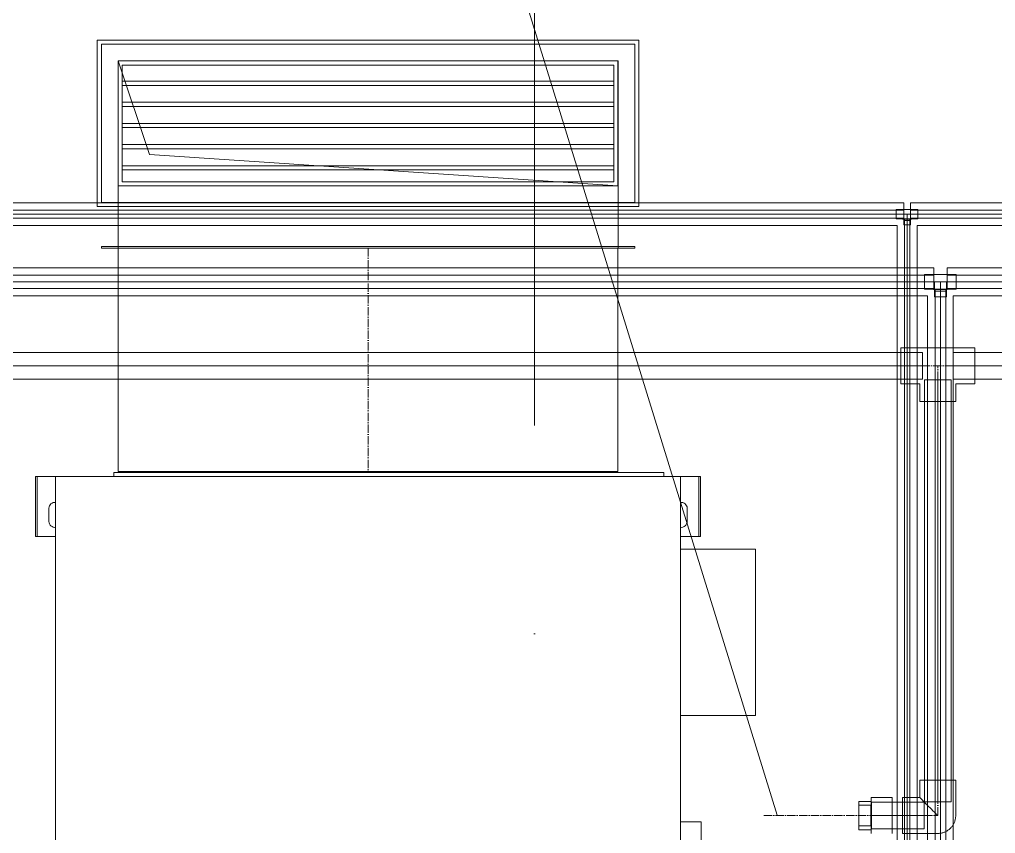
# Model space of a CAD drawing. Header units: millimetres. Extents: x -88595 to 880822, y -1054509 to -148035.
# Drawn here: x 403645 to 404817, y -280342 to -279365 of the extents above; entities that cross this region are included whole.
import ezdxf

# ---------------------------------------------------------------- set-up
doc = ezdxf.new("R2010")
doc.units = ezdxf.units.MM
for name, pattern in [('$7$ADSK_Осевая', [14, 10, -2, 0, -2]), ('$9$ADSK_Осевая', [14, 10, -2, 0, -2]), ('ADSK_Линия сетки', [25, 20, -2.5, 0, -2.5])]:
    doc.linetypes.add(name, pattern=pattern)
for name, color, linetype, lineweight in [('Аннотация', 7, 'Continuous', 20), ('Воздуховоды', 7, 'Continuous', 18), ('Изоляция', 7, 'Continuous', 18), ('Оборудование', 7, 'Continuous', 18), ('Оси', 7, 'Continuous', 9), ('Трубопровод', 7, 'Continuous', 18), ('Трубопроводы', 7, 'Continuous', 18)]:
    doc.layers.add(name, color=color, linetype=linetype, lineweight=lineweight)

# ---------------------------------------------------------------- blocks, each defined once
blk = doc.blocks.new('$0$ADSK_Канальный блок кондиционера1 - AD162MJERAB-3266614-В_Координация_3 этаж ОВ3')
at = {"layer": 'Оборудование', "color": 150, "true_color": 0x0080ff}
for p, q in [((-397, 0), (-399, 0)), ((-397, 0), (-399, 0)), ((-399, 0), (-399, -72)), ((-397, 0), (-396, 0)), ((-397, 0), (-375, 0)), ((-397, 0), (-397, -72)), ((-375, 0), (-396, 0)), ((375, 0), (-375, 0)), ((-375, 0), (375, 0)), ((-375, 0), (-375, -697)), ((-375, 0), (-375, -697)), ((-375, -31.1), (-375, 0)), ((-375, 0), (-375, -31.1)), ((355, 5), (-305, 5)), ((-305, 5), (355, 5)), ((-305, 5), (-305, 0)), ((-305, 5), (-305, 0)), ((355, 0), (-305, 0)), ((-305, 0), (355, 0)), ((355, 0), (355, 5)), ((355, 5), (355, 0)), ((375, -697), (375, 0)), ((375, 0), (375, -697)), ((375, 0), (397, 0)), ((396, 0), (375, 0)), ((375, -31.1), (375, 0)), ((375, 0), (375, -31.1)), ((396, 0), (397, 0)), ((399, 0), (397, 0)), ((399, 0), (397, 0)), ((397, 0), (397, -72)), ((399, 0), (399, -72)), ((-399, 0), (-399, -72)), ((399, -72), (399, 0)), ((-383, -54), (-383, -38)), ((-383, -38), (-383, -54)), ((383, -54), (383, -38)), ((383, -38), (383, -54)), ((-375, -72), (-375, -60.9)), ((-375, -60.9), (-375, -72)), ((375, -72), (375, -60.9)), ((375, -60.9), (375, -72)), ((-399, -72), (-397, -72)), ((-399, -72), (-397, -72)), ((-375, -72), (-397, -72)), ((-396, -72), (-397, -72)), ((-396, -72), (-375, -72)), ((375, -72), (396, -72)), ((397, -72), (375, -72)), ((397, -72), (396, -72)), ((397, -72), (399, -72)), ((397, -72), (399, -72)), ((465, -87), (375, -87)), ((375, -87), (375, -287)), ((375, -287), (375, -87)), ((375, -87), (465, -87)), ((465, -287), (465, -87)), ((465, -87), (465, -287)), ((375, -287), (465, -287)), ((465, -287), (375, -287)), ((400, -414.5), (375, -414.5)), ((375, -414.5), (375, -439.5)), ((375, -414.5), (375, -439.5)), ((400, -439.5), (400, -414.5)), ((400, -439.5), (400, -414.5)), ((375, -439.5), (400, -439.5)), ((432, -507.8), (375, -507.8)), ((375, -507.8), (375, -514.2)), ((375, -507.8), (375, -514.2)), ((375, -514.2), (432, -514.2)), ((432, -514.2), (432, -507.8)), ((432, -514.2), (432, -507.8)), ((375, -574.7), (375, -587.4)), ((375, -574.7), (375, -587.4)), ((432, -574.7), (375, -574.7)), ((432, -587.4), (432, -574.7)), ((432, -587.4), (432, -574.7)), ((375, -587.4), (432, -587.4)), ((-399, -645), (-399, -697)), ((-397, -645), (-399, -645)), ((-397, -645), (-399, -645)), ((-399, -645), (-399, -697)), ((-397, -645), (-396, -645)), ((-397, -645), (-375, -645)), ((-397, -645), (-397, -697)), ((-375, -645), (-396, -645)), ((-375, -645), (-375, -656.1)), ((-375, -656.1), (-375, -645)), ((375, -645), (397, -645)), ((396, -645), (375, -645)), ((375, -645), (375, -656.1)), ((375, -656.1), (375, -645)), ((396, -645), (397, -645)), ((399, -645), (397, -645)), ((399, -645), (397, -645)), ((397, -645), (397, -697)), ((399, -697), (399, -645)), ((399, -645), (399, -697)), ((-383, -679), (-383, -663)), ((-383, -663), (-383, -679)), ((383, -679), (383, -663)), ((383, -663), (383, -679)), ((-375, -685.9), (-375, -697)), ((-375, -697), (-375, -685.9)), ((375, -685.9), (375, -697)), ((375, -697), (375, -685.9)), ((-399, -697), (-397, -697)), ((-399, -697), (-397, -697)), ((-375, -697), (-397, -697)), ((-396, -697), (-397, -697)), ((-396, -697), (-375, -697)), ((375, -697), (-375, -697)), ((-375, -697), (375, -697)), ((355, -697), (-305, -697)), ((-305, -697), (355, -697)), ((-305, -697), (-305, -720)), ((-305, -697), (-305, -720)), ((355, -720), (355, -697)), ((355, -697), (355, -720)), ((375, -697), (396, -697)), ((397, -697), (375, -697)), ((397, -697), (396, -697)), ((397, -697), (399, -697)), ((397, -697), (399, -697)), ((355, -720), (-305, -720)), ((-305, -720), (355, -720))]:
    blk.add_line(p, q, dxfattribs=at)
for centre, start, end in [((-376, -38), 81.7868, 180), ((-376, -38), 81.7868, 180), ((376, -38), 0, 98.2132), ((376, -38), 0, 98.2132), ((-376, -54), 180, 278.2132), ((-376, -54), 180, 278.2132), ((376, -54), 261.7868, 360), ((376, -54), 261.7868, 360), ((-376, -663), 81.7868, 180), ((-376, -663), 81.7868, 180), ((376, -663), 0, 98.2132), ((376, -663), 0, 98.2132), ((-376, -679), 180, 278.2132), ((-376, -679), 180, 278.2132), ((376, -679), 261.7868, 0), ((376, -679), 261.7868, 0)]:
    blk.add_arc(centre, 7, start, end, dxfattribs=at)
blk = doc.blocks.new('$0$ADSK_Полипропилен_Отвод - Универсальный-3258870-В_Координация_3 этаж ОВ3')
at = {"layer": 'Трубопроводы', "color": 24, "true_color": 0xa52900}
for p, q in [((-21.5, 42.5), (-21.5, 21.5)), ((21.5, 42.5), (-21.5, 42.5)), ((21.5, 42.5), (-21.5, 42.5)), ((-16, 42.5), (-16, 16.5)), ((-16, 42.5), (0, 42.5)), ((0, 42.5), (16, 42.5)), ((16, 16.5), (16, 42.5)), ((21.5, 0), (21.5, 42.5)), ((-21.5, 21.5), (-42.5, 21.5)), ((-42.5, 21.5), (-42.5, -21.5)), ((-42.5, 21.5), (-42.5, -21.5)), ((-16.5, 16), (-42.5, 16)), ((-42.5, 0), (-42.5, 16)), ((-16.5, 16), (-16.5, 0)), ((0, 16.5), (-16, 16.5)), ((16, 16.5), (0, 16.5)), ((-16.5, 0), (-16.5, -16)), ((-42.5, -16), (-42.5, 0)), ((-42.5, -16), (-16.5, -16)), ((-42.5, -21.5), (0, -21.5))]:
    blk.add_line(p, q, dxfattribs=at)
at = {"layer": 'Трубопроводы', "color": 24, "true_color": 0xa52900, "flags": 128}
blk.add_lwpolyline([(0, -21.5), (0.9, -21.5), (1.7, -21.4), (2.6, -21.3), (3.4, -21.2), (4.3, -21.1), (5.1, -20.9), (5.9, -20.7), (6.8, -20.4), (7.6, -20.1), (8.4, -19.8), (9.2, -19.5), (9.9, -19.1), (10.7, -18.7), (11.4, -18.2), (12.1, -17.7), (12.8, -17.2), (13.5, -16.7), (14.2, -16.2), (14.8, -15.6), (15.4, -15), (16, -14.4), (16.6, -13.7), (17.1, -13), (17.6, -12.3), (18.1, -11.6), (18.5, -10.9), (19, -10.1), (19.4, -9.4), (19.7, -8.6), (20, -7.8), (20.3, -7), (20.6, -6.2), (20.8, -5.3), (21, -4.5), (21.2, -3.7), (21.3, -2.8), (21.4, -1.9), (21.5, -1.1), (21.5, -0.2), (21.5, 0)], dxfattribs=at)
at = {"layer": 'Трубопроводы', "color": 24, "true_color": 0xa52900}
for points, knots in [([(0, 0), (-1.2, 1.2), (-3.6, 3.6), (-6.6, 6.6), (-8.9, 8.9), (-10.6, 10.6), (-12, 12), (-13.1, 13.1), (-13.9, 13.9), (-14.6, 14.6), (-15.4, 15.4), (-16.1, 16.1), (-16.8, 16.8), (-17.5, 17.5), (-18.1, 18.1), (-18.7, 18.7), (-19.2, 19.2), (-19.7, 19.7), (-20.3, 20.3), (-20.9, 20.9), (-21.4, 21.4), (-21.5, 21.5), (-21.5, 21.5)], [0, 0, 0, 0, 0.125, 0.25, 0.3125, 0.375, 0.4375, 0.46875, 0.5, 0.53125, 0.5625, 0.59375, 0.625, 0.65625, 0.6875, 0.71875, 0.75, 0.78125, 0.8125, 0.875, 0.9375, 1, 1, 1, 1]), ([(-21.5, 21.5), (-21.5, 21.5), (-21.4, 21.4), (-20.9, 20.9), (-20.3, 20.3), (-19.7, 19.7), (-19.2, 19.2), (-18.7, 18.7), (-18.1, 18.1), (-17.5, 17.5), (-16.8, 16.8), (-16.1, 16.1), (-15.4, 15.4), (-14.6, 14.6), (-13.9, 13.9), (-13.1, 13.1), (-12, 12), (-10.6, 10.6), (-8.9, 8.9), (-6.6, 6.6), (-3.6, 3.6), (-1.2, 1.2), (0, 0)], [0, 0, 0, 0, 0.0625, 0.125, 0.1875, 0.21875, 0.25, 0.28125, 0.3125, 0.34375, 0.375, 0.40625, 0.4375, 0.46875, 0.5, 0.53125, 0.5625, 0.625, 0.6875, 0.75, 0.875, 1, 1, 1, 1])]:
    blk.add_open_spline(points, degree=3, knots=knots, dxfattribs=at)
blk = doc.blocks.new('$0$ADSK_Решетка вентиляционная жалюзийная_Приточная2 - Решетка приточная_Однорядная-4279700-В_Координация_3 этаж ОВ3')
at = {"layer": 'Воздуховоды', "lineweight": 9, "true_color": 0xffffff}
h = blk.add_hatch(dxfattribs=at)
h.set_pattern_fill('FP_29', style=0, pattern_type=2)
h.set_pattern_definition([(180, (7207.025, 25279.722), (3e-15, 25.4), [25.4, 0, 0, 0]), (180, (7207.025, 25284.802), (3e-15, 25.4), [25.4, 0, 0, 0])])
h.paths.add_polyline_path([(7502, 25199.6), (7502, 25339.6), (6912, 25339.6), (6912, 25199.6)])
at = {"layer": 'Воздуховоды', "color": 140, "true_color": 0x1bb3e4}
for p, q in [((6882, 25169.6), (6882, 25369.6)), ((6882, 25369.6), (7532, 25369.6)), ((7532, 25369.6), (6882, 25369.6)), ((6882, 25369.6), (6882, 25169.6)), ((7532, 25369.6), (7532, 25169.6)), ((7532, 25169.6), (7532, 25369.6)), ((6907, 25194.6), (6907, 25344.6)), ((6907, 25344.6), (7507, 25344.6)), ((7507, 25344.6), (6907, 25344.6)), ((6907, 25344.6), (6907, 25194.6)), ((7502, 25339.6), (6912, 25339.6)), ((6912, 25339.6), (6912, 25199.6)), ((6912, 25199.6), (6912, 25339.6)), ((6912, 25339.6), (7502, 25339.6)), ((6912, 25199.6), (6912, 25339.6)), ((6912, 25339.6), (7502, 25339.6)), ((7502, 25339.6), (6912, 25339.6)), ((6912, 25339.6), (6912, 25199.6)), ((7502, 25199.6), (7502, 25339.6)), ((7502, 25339.6), (7502, 25199.6)), ((7502, 25339.6), (7502, 25199.6)), ((7502, 25199.6), (7502, 25339.6)), ((7507, 25344.6), (7507, 25194.6)), ((7507, 25194.6), (7507, 25344.6)), ((6912, 25199.6), (7502, 25199.6)), ((7502, 25199.6), (6912, 25199.6)), ((7502, 25199.6), (6912, 25199.6)), ((6912, 25199.6), (7502, 25199.6)), ((7507, 25194.6), (6907, 25194.6)), ((6907, 25194.6), (7507, 25194.6)), ((7532, 25169.6), (6882, 25169.6)), ((6882, 25169.6), (7532, 25169.6))]:
    blk.add_line(p, q, dxfattribs=at)
blk = doc.blocks.new('$0$ADSK_Отвод_Прямоугольный1 - Стандарт-4055406-В_Координация_3 этаж ОВ3')
at = {"layer": 'Воздуховоды', "color": 140, "true_color": 0x1bb3e4}
for p, q in [((6887, 23876.6), (7527, 23876.6)), ((7527, 23876.6), (6887, 23876.6)), ((6887, 23874.6), (6887, 23876.6)), ((6887, 23876.6), (6887, 23874.6)), ((6887, 23874.6), (7527, 23874.6)), ((7527, 23874.6), (6887, 23874.6)), ((6907, 23851.6), (6907, 23876.6)), ((6907, 23876.6), (7507, 23876.6)), ((7507, 23876.6), (6907, 23876.6)), ((6907, 23876.6), (6907, 23851.6)), ((6907, 23876.6), (7507, 23876.6)), ((7507, 23876.6), (6907, 23876.6)), ((6907, 23874.6), (6907, 23876.6)), ((6907, 23876.6), (6907, 23874.6)), ((6907, 23874.6), (7507, 23874.6)), ((7507, 23874.6), (6907, 23874.6)), ((7507, 23851.6), (7507, 23876.6)), ((7507, 23876.6), (7507, 23851.6)), ((7507, 23876.6), (7507, 23874.6)), ((7507, 23876.6), (7507, 23874.6)), ((7527, 23876.6), (7527, 23874.6)), ((7527, 23876.6), (7527, 23874.6)), ((6907, 23851.6), (6907, 23801.6)), ((6907, 23651.6), (6907, 23851.6)), ((7507, 23801.6), (7507, 23851.6)), ((7507, 23651.6), (7507, 23851.6)), ((7527, 23821.6), (6887, 23821.6)), ((6887, 23821.6), (6887, 23631.6)), ((6887, 23631.6), (6887, 23821.6)), ((6887, 23821.6), (7527, 23821.6)), ((7527, 23631.6), (7527, 23821.6)), ((7527, 23821.6), (7527, 23631.6)), ((6907, 23801.6), (6907, 23651.6)), ((6907, 23801.6), (7507, 23801.6)), ((6907, 23651.6), (6907, 23801.6)), ((6907, 23801.6), (7507, 23801.6)), ((7507, 23801.6), (6907, 23801.6)), ((6907, 23801.6), (6907, 23651.6)), ((7507, 23651.6), (7507, 23801.6)), ((7507, 23801.6), (7507, 23651.6)), ((7507, 23651.6), (7507, 23801.6)), ((6907, 23651.6), (7507, 23651.6)), ((7507, 23651.6), (6907, 23651.6)), ((7507, 23651.6), (6907, 23651.6)), ((6907, 23651.6), (7507, 23651.6)), ((6887, 23631.6), (7527, 23631.6)), ((7527, 23631.6), (6887, 23631.6))]:
    blk.add_line(p, q, dxfattribs=at)
blk = doc.blocks.new('3 этаж')
at = {"layer": 'Оси', "linetype": 'ADSK_Линия сетки', "ltscale": 100}
blk.add_line((416143.9, 661073.9), (416143.9, 629947.7), dxfattribs=at)

msp = doc.modelspace()

# ---------------------------------------------------------------- linework, layer by layer
at = {"layer": 'Аннотация'}
msp.add_line((404554.3, -280320.3), (404090.5, -278817.2), dxfattribs=at)
at = {"layer": 'Воздуховоды', "color": 140, "true_color": 0x1bb3e4}
for p, q in [((404363.4, -279414.7), (403763.4, -279414.7)), ((403763.4, -279414.7), (403763.4, -279564.7)), ((403763.4, -279414.7), (403800.9, -279527.2)), ((404363.4, -279564.7), (404363.4, -279414.7)), ((404363.4, -279564.7), (403800.9, -279527.2)), ((403763.4, -279564.7), (404363.4, -279564.7)), ((404363.4, -279639.7), (403763.4, -279639.7)), ((403763.4, -279907.7), (403763.4, -279639.7)), ((404363.4, -279639.7), (404363.4, -279907.7)), ((404363.4, -279907.7), (403763.4, -279907.7))]:
    msp.add_line(p, q, dxfattribs=at)
at = {"layer": 'Воздуховоды', "color": 140, "linetype": '$7$ADSK_Осевая', "true_color": 0x1bb3e4}
msp.add_line((404063.4, -279639.7), (404063.4, -279907.7), dxfattribs=at)
at = {"layer": 'Изоляция', "color": 190, "true_color": 0x8000ff}
for p, q in [((404706.4, -279585), (399420.4, -279585)), ((404706.4, -279603.2), (404706.4, -279585)), ((408206.4, -279585), (404714.4, -279585)), ((404714.4, -279585), (404714.4, -279603.2)), ((399422.6, -279612.5), (404698.3, -279612.5)), ((404698.3, -279612.5), (404698.3, -280408.8)), ((404715.7, -279604.7), (404705.1, -279604.7)), ((404722.6, -280408.8), (404722.6, -279612.5)), ((404722.6, -279612.5), (408198.3, -279612.5))]:
    msp.add_line(p, q, dxfattribs=at)
at = {"layer": 'Изоляция', "color": 134, "true_color": 0x00a6a6}
for p, q in [((404742.4, -279663), (399458.4, -279663)), ((404742.4, -279688.8), (404742.4, -279663)), ((408242.4, -279663), (404758.4, -279663)), ((404758.4, -279663), (404758.4, -279688.8)), ((399465.8, -279696.9), (404735.1, -279696.9)), ((404735.1, -279696.9), (404735.1, -280463)), ((404758.6, -279689), (404742.3, -279689)), ((404765.8, -280463), (404765.8, -279696.9)), ((404765.8, -279696.9), (408235.1, -279696.9))]:
    msp.add_line(p, q, dxfattribs=at)
at = {"layer": 'Трубопровод', "color": 190, "linetype": 'Continuous', "true_color": 0x8000ff}
for p, q in [((404706.4, -279594), (399420.4, -279594)), ((404706.4, -279603.5), (404706.4, -279603.2)), ((408206.4, -279594), (404714.4, -279594)), ((404714.4, -279603.2), (404714.4, -279603.5)), ((399420.4, -279603.5), (404706.4, -279603.5)), ((404707.3, -279604.7), (404707.3, -280408.8)), ((404713.6, -280408.8), (404713.6, -279604.7)), ((404714.4, -279603.5), (408206.4, -279603.5))]:
    msp.add_line(p, q, dxfattribs=at)
at = {"layer": 'Трубопровод', "color": 190, "true_color": 0x8000ff}
for p, q in [((399420.4, -279598.7), (404706.4, -279598.7)), ((399420.4, -279598.7), (404706.4, -279598.7)), ((404714.4, -279598.7), (408206.4, -279598.7)), ((404714.4, -279598.7), (408206.4, -279598.7)), ((404710.4, -280408.8), (404710.4, -279604.7)), ((404710.4, -280408.8), (404710.4, -279604.7))]:
    msp.add_line(p, q, dxfattribs=at)
at = {"layer": 'Трубопровод', "color": 134, "linetype": 'Continuous', "true_color": 0x00a6a6}
for p, q in [((404742.4, -279672), (399458.4, -279672)), ((408242.4, -279672), (404758.4, -279672)), ((399458.4, -279687.9), (404742.4, -279687.9)), ((404744.1, -279689), (404744.1, -280463)), ((404756.8, -280463), (404756.8, -279689)), ((404758.4, -279687.9), (408242.4, -279687.9))]:
    msp.add_line(p, q, dxfattribs=at)
at = {"layer": 'Трубопровод', "color": 134, "true_color": 0x00a6a6}
for p, q in [((399458.4, -279680), (404742.4, -279680)), ((399458.4, -279680), (404742.4, -279680)), ((404758.4, -279680), (408242.4, -279680)), ((404758.4, -279680), (408242.4, -279680)), ((404750.4, -280463), (404750.4, -279689)), ((404750.4, -280463), (404750.4, -279689))]:
    msp.add_line(p, q, dxfattribs=at)
at = {"layer": 'Трубопровод', "color": 24, "linetype": 'Continuous', "true_color": 0xa52900}
for p, q in [((404728.8, -279764.7), (400782.7, -279764.7)), ((404728.8, -279796.7), (404728.8, -279764.7)), ((408230.8, -279764.7), (404765.8, -279764.7)), ((404765.8, -279764.7), (404765.8, -279796.7)), ((400782.7, -279796.7), (404728.8, -279796.7)), ((404731.3, -279797.7), (404731.3, -280304.2)), ((404763.3, -279797.7), (404731.3, -279797.7)), ((404763.3, -280304.2), (404763.3, -279797.7)), ((404765.8, -279796.7), (408230.8, -279796.7)), ((404730.8, -280304.7), (404667.8, -280304.7)), ((404667.8, -280304.7), (404667.8, -280336.7)), ((404730.8, -280336.7), (404730.8, -280304.7)), ((404731.3, -280304.2), (404763.3, -280304.2)), ((404667.8, -280336.7), (404730.8, -280336.7))]:
    msp.add_line(p, q, dxfattribs=at)
at = {"layer": 'Трубопровод', "color": 24, "true_color": 0xa52900}
for p, q in [((400782.7, -279780.7), (404728.8, -279780.7)), ((400782.7, -279780.7), (404728.8, -279780.7)), ((404765.8, -279780.7), (408230.8, -279780.7)), ((404765.8, -279780.7), (408230.8, -279780.7)), ((404747.3, -280304.2), (404747.3, -279797.7)), ((404747.3, -280304.2), (404747.3, -279797.7)), ((404667.8, -280320.7), (404730.8, -280320.7)), ((404667.8, -280320.7), (404730.8, -280320.7))]:
    msp.add_line(p, q, dxfattribs=at)
at = {"layer": 'Трубопроводы', "color": 190, "true_color": 0x8000ff}
for p, q in [((404705.4, -279593.2), (404697.4, -279593.2)), ((404697.4, -279593.2), (404697.4, -279604.3)), ((404697.4, -279593.2), (404697.4, -279604.3)), ((404705.4, -279594), (404697.4, -279594)), ((404697.4, -279603.5), (404697.4, -279594)), ((404697.4, -279603.5), (404697.4, -279594)), ((404706.4, -279593.2), (404705.4, -279593.2)), ((404706.4, -279594), (404705.4, -279594)), ((404706.4, -279604.3), (404706.4, -279593.2)), ((404706.4, -279604.3), (404706.4, -279593.2)), ((404714.4, -279593.2), (404706.4, -279593.2)), ((404706.4, -279593.2), (404706.4, -279604.3)), ((404706.4, -279593.2), (404706.4, -279604.3)), ((404706.4, -279594), (404706.4, -279603.5)), ((404706.4, -279594), (404706.4, -279603.5)), ((404706.5, -279598.7), (404706.5, -279604.7)), ((404714.4, -279598.7), (404706.5, -279598.7)), ((404714.4, -279598.7), (404706.5, -279598.7)), ((404715.4, -279593.2), (404714.4, -279593.2)), ((404714.4, -279593.2), (404714.4, -279604.3)), ((404714.4, -279593.2), (404714.4, -279604.3)), ((404714.4, -279604.3), (404714.4, -279593.2)), ((404714.4, -279604.3), (404714.4, -279593.2)), ((404715.4, -279594), (404714.4, -279594)), ((404714.4, -279603.5), (404714.4, -279594)), ((404714.4, -279603.5), (404714.4, -279594)), ((404714.4, -279604.7), (404714.4, -279598.7)), ((404723.4, -279593.2), (404715.4, -279593.2)), ((404723.4, -279594), (404715.4, -279594)), ((404723.4, -279604.3), (404723.4, -279593.2)), ((404723.4, -279604.3), (404723.4, -279593.2)), ((404723.4, -279594), (404723.4, -279603.5)), ((404723.4, -279594), (404723.4, -279603.5)), ((404697.4, -279603.5), (404705.4, -279603.5)), ((404697.4, -279604.3), (404705.4, -279604.3)), ((404705.4, -279603.5), (404706.4, -279603.5)), ((404705.4, -279604.3), (404706.4, -279604.3)), ((404706.4, -279604.3), (404714.4, -279604.3)), ((404706.5, -279604.7), (404714.4, -279604.7)), ((404706.5, -279604.7), (404714.4, -279604.7)), ((404706.5, -279604.7), (404706.5, -279611.7)), ((404714.4, -279604.7), (404706.5, -279604.7)), ((404714.4, -279604.7), (404706.5, -279604.7)), ((404706.5, -279611.7), (404714.4, -279611.7)), ((404706.5, -279611.7), (404714.4, -279611.7)), ((404707.3, -279606.2), (404707.3, -279611.7)), ((404707.3, -279606.2), (404713.6, -279606.2)), ((404707.3, -279606.2), (404713.6, -279606.2)), ((404713.6, -279611.7), (404707.3, -279611.7)), ((404713.6, -279611.7), (404707.3, -279611.7)), ((404713.6, -279611.7), (404713.6, -279606.2)), ((404714.4, -279603.5), (404715.4, -279603.5)), ((404714.4, -279604.3), (404715.4, -279604.3)), ((404714.4, -279611.7), (404714.4, -279604.7)), ((404715.4, -279603.5), (404723.4, -279603.5)), ((404715.4, -279604.3), (404723.4, -279604.3))]:
    msp.add_line(p, q, dxfattribs=at)
at = {"layer": 'Трубопроводы', "color": 190, "linetype": '$7$ADSK_Осевая', "true_color": 0x8000ff}
for p, q in [((404714.4, -279598.7), (404706.4, -279598.7)), ((404710.4, -279604.7), (404710.4, -279598.7))]:
    msp.add_line(p, q, dxfattribs=at)
at = {"layer": 'Трубопроводы', "color": 134, "true_color": 0x00a6a6}
for p, q in [((404740.4, -279671.1), (404731.4, -279671.1)), ((404731.4, -279671.1), (404731.4, -279688.8)), ((404731.4, -279671.1), (404731.4, -279688.8)), ((404740.4, -279672), (404731.4, -279672)), ((404731.4, -279687.9), (404731.4, -279672)), ((404731.4, -279687.9), (404731.4, -279672)), ((404742.4, -279671.1), (404740.4, -279671.1)), ((404742.4, -279672), (404740.4, -279672)), ((404742.4, -279688.8), (404742.4, -279671.1)), ((404742.4, -279688.8), (404742.4, -279671.1)), ((404758.4, -279671.1), (404742.4, -279671.1)), ((404742.4, -279671.1), (404742.4, -279688.8)), ((404742.4, -279671.1), (404742.4, -279688.8)), ((404742.4, -279672), (404742.4, -279687.9)), ((404742.4, -279672), (404742.4, -279687.9)), ((404760.4, -279671.1), (404758.4, -279671.1)), ((404758.4, -279671.1), (404758.4, -279688.8)), ((404758.4, -279671.1), (404758.4, -279688.8)), ((404758.4, -279688.8), (404758.4, -279671.1)), ((404758.4, -279688.8), (404758.4, -279671.1)), ((404760.4, -279672), (404758.4, -279672)), ((404758.4, -279687.9), (404758.4, -279672)), ((404758.4, -279687.9), (404758.4, -279672)), ((404769.4, -279671.1), (404760.4, -279671.1)), ((404769.4, -279672), (404760.4, -279672)), ((404769.4, -279688.8), (404769.4, -279671.1)), ((404769.4, -279688.8), (404769.4, -279671.1)), ((404769.4, -279672), (404769.4, -279687.9)), ((404769.4, -279672), (404769.4, -279687.9)), ((404743.3, -279680), (404743.3, -279689)), ((404757.6, -279680), (404743.3, -279680)), ((404757.6, -279680), (404743.3, -279680)), ((404757.6, -279689), (404757.6, -279680)), ((404731.4, -279687.9), (404740.4, -279687.9)), ((404731.4, -279688.8), (404740.4, -279688.8)), ((404740.4, -279687.9), (404742.4, -279687.9)), ((404740.4, -279688.8), (404742.4, -279688.8)), ((404742.4, -279688.8), (404758.4, -279688.8)), ((404743.3, -279689), (404757.6, -279689)), ((404743.3, -279689), (404757.6, -279689)), ((404743.3, -279689), (404743.3, -279698)), ((404757.6, -279689), (404743.3, -279689)), ((404757.6, -279689), (404743.3, -279689)), ((404744.1, -279691.2), (404744.1, -279698)), ((404744.1, -279691.2), (404756.8, -279691.2)), ((404744.1, -279691.2), (404756.8, -279691.2)), ((404756.8, -279698), (404756.8, -279691.2)), ((404757.6, -279698), (404757.6, -279689)), ((404758.4, -279687.9), (404760.4, -279687.9)), ((404758.4, -279688.8), (404760.4, -279688.8)), ((404760.4, -279687.9), (404769.4, -279687.9)), ((404760.4, -279688.8), (404769.4, -279688.8)), ((404743.3, -279698), (404757.6, -279698)), ((404743.3, -279698), (404757.6, -279698)), ((404756.8, -279698), (404744.1, -279698)), ((404756.8, -279698), (404744.1, -279698))]:
    msp.add_line(p, q, dxfattribs=at)
at = {"layer": 'Трубопроводы', "color": 134, "linetype": '$7$ADSK_Осевая', "true_color": 0x00a6a6}
for p, q in [((404758.4, -279680), (404742.4, -279680)), ((404750.4, -279689), (404750.4, -279680))]:
    msp.add_line(p, q, dxfattribs=at)
at = {"layer": 'Трубопроводы', "color": 24, "true_color": 0xa52900}
for p, q in [((404728.8, -279759.2), (404702.8, -279759.2)), ((404702.8, -279759.2), (404702.8, -279802.2)), ((404702.8, -279759.2), (404702.8, -279802.2)), ((404728.8, -279764.7), (404702.8, -279764.7)), ((404702.8, -279796.7), (404702.8, -279764.7)), ((404702.8, -279796.7), (404702.8, -279764.7)), ((404765.8, -279759.2), (404728.8, -279759.2)), ((404728.8, -279764.7), (404728.8, -279792.4)), ((404728.8, -279764.7), (404728.8, -279792.4)), ((404791.8, -279759.2), (404765.8, -279759.2)), ((404791.8, -279764.7), (404765.8, -279764.7)), ((404765.8, -279796.7), (404765.8, -279764.7)), ((404765.8, -279796.7), (404765.8, -279764.7)), ((404791.8, -279802.2), (404791.8, -279759.2)), ((404791.8, -279802.2), (404791.8, -279759.2)), ((404791.8, -279764.7), (404791.8, -279796.7)), ((404791.8, -279764.7), (404791.8, -279796.7)), ((404702.8, -279796.7), (404725.8, -279796.7)), ((404702.8, -279802.2), (404725.8, -279802.2)), ((404725.8, -279796.7), (404728.8, -279796.7)), ((404725.8, -279802.2), (404725.8, -279823.7)), ((404728.8, -279792.4), (404728.8, -279796.7)), ((404728.8, -279792.4), (404728.8, -279796.7)), ((404731.3, -279797.7), (404731.3, -279823.7)), ((404731.3, -279797.7), (404747.3, -279797.7)), ((404747.3, -279797.7), (404763.3, -279797.7)), ((404763.3, -279823.7), (404763.3, -279797.7)), ((404765.8, -279796.7), (404791.8, -279796.7)), ((404768.8, -279802.2), (404791.8, -279802.2)), ((404768.8, -279823.7), (404768.8, -279802.2)), ((404725.8, -279823.7), (404768.8, -279823.7)), ((404725.8, -279823.7), (404768.8, -279823.7)), ((404731.3, -279823.7), (404747.3, -279823.7)), ((404731.3, -279823.7), (404747.3, -279823.7)), ((404747.3, -279823.7), (404763.3, -279823.7)), ((404747.3, -279823.7), (404763.3, -279823.7)), ((404667.3, -280303.7), (404652.3, -280303.7)), ((404652.3, -280303.7), (404652.3, -280337.7)), ((404652.3, -280303.7), (404652.3, -280337.7)), ((404692.3, -280299.2), (404667.3, -280299.2)), ((404667.3, -280299.2), (404667.3, -280342.2)), ((404667.3, -280299.2), (404667.3, -280342.2)), ((404667.3, -280337.7), (404667.3, -280303.7)), ((404667.3, -280337.7), (404667.3, -280303.7)), ((404692.3, -280304.7), (404667.8, -280304.7)), ((404667.8, -280336.7), (404667.8, -280304.7)), ((404667.8, -280336.7), (404667.8, -280304.7)), ((404692.3, -280342.2), (404692.3, -280299.2)), ((404692.3, -280342.2), (404692.3, -280299.2)), ((404692.3, -280304.7), (404692.3, -280336.7)), ((404692.3, -280304.7), (404692.3, -280336.7)), ((404666.8, -280308.2), (404652.3, -280308.2)), ((404652.3, -280308.2), (404652.3, -280333.2)), ((404652.3, -280308.2), (404652.3, -280333.2)), ((404666.8, -280308.2), (404666.8, -280333.2)), ((404666.8, -280308.2), (404666.8, -280333.2)), ((404652.3, -280333.2), (404666.8, -280333.2)), ((404652.3, -280337.7), (404667.3, -280337.7)), ((404667.8, -280336.7), (404692.3, -280336.7))]:
    msp.add_line(p, q, dxfattribs=at)
at = {"layer": 'Трубопроводы', "color": 24, "linetype": '$7$ADSK_Осевая', "true_color": 0xa52900}
for p, q in [((404765.8, -279780.7), (404728.8, -279780.7)), ((404747.3, -279797.7), (404747.3, -279780.7)), ((404747.3, -280320.7), (404747.3, -280304.2)), ((404730.8, -280320.7), (404747.3, -280320.7))]:
    msp.add_line(p, q, dxfattribs=at)
at = {"layer": 'Трубопроводы', "color": 24, "linetype": '$9$ADSK_Осевая', "true_color": 0xa52900}
msp.add_open_spline([(404538.4, -280320.7), (404581.3, -280320.7), (404623.9, -280320.7), (404666.8, -280320.7)], degree=3, dxfattribs=at)

# ---------------------------------------------------------------- block references
at = {"layer": 'Воздуховоды', "color": 140, "true_color": 0x1bb3e4}
msp.add_blockref('$0$ADSK_Решетка вентиляционная жалюзийная_Приточная2 - Решетка приточная_Однорядная-4279700-В_Координация_3 этаж ОВ3', (396856.4, -304759.3), dxfattribs=at)
at = {"layer": 'Воздуховоды', "color": 140, "true_color": 0x1bb3e4, "rotation": 180}
msp.add_blockref('$0$ADSK_Отвод_Прямоугольный1 - Стандарт-4055406-В_Координация_3 этаж ОВ3', (411270.5, -255763.1), dxfattribs=at)
at = {"layer": 'Оборудование', "color": 5, "true_color": 0x0000ff}
msp.add_blockref('3 этаж', (-11880.6, -926425.8), dxfattribs=at)
at = {"layer": 'Оборудование', "color": 150, "true_color": 0x0080ff}
msp.add_blockref('$0$ADSK_Канальный блок кондиционера1 - AD162MJERAB-3266614-В_Координация_3 этаж ОВ3', (404063.4, -279913.7), dxfattribs=at)
at = {"layer": 'Трубопроводы', "color": 24, "true_color": 0xa52900}
msp.add_blockref('$0$ADSK_Полипропилен_Отвод - Универсальный-3258870-В_Координация_3 этаж ОВ3', (404747.3, -280320.7), dxfattribs=at)

doc.saveas('drawing.dxf')
